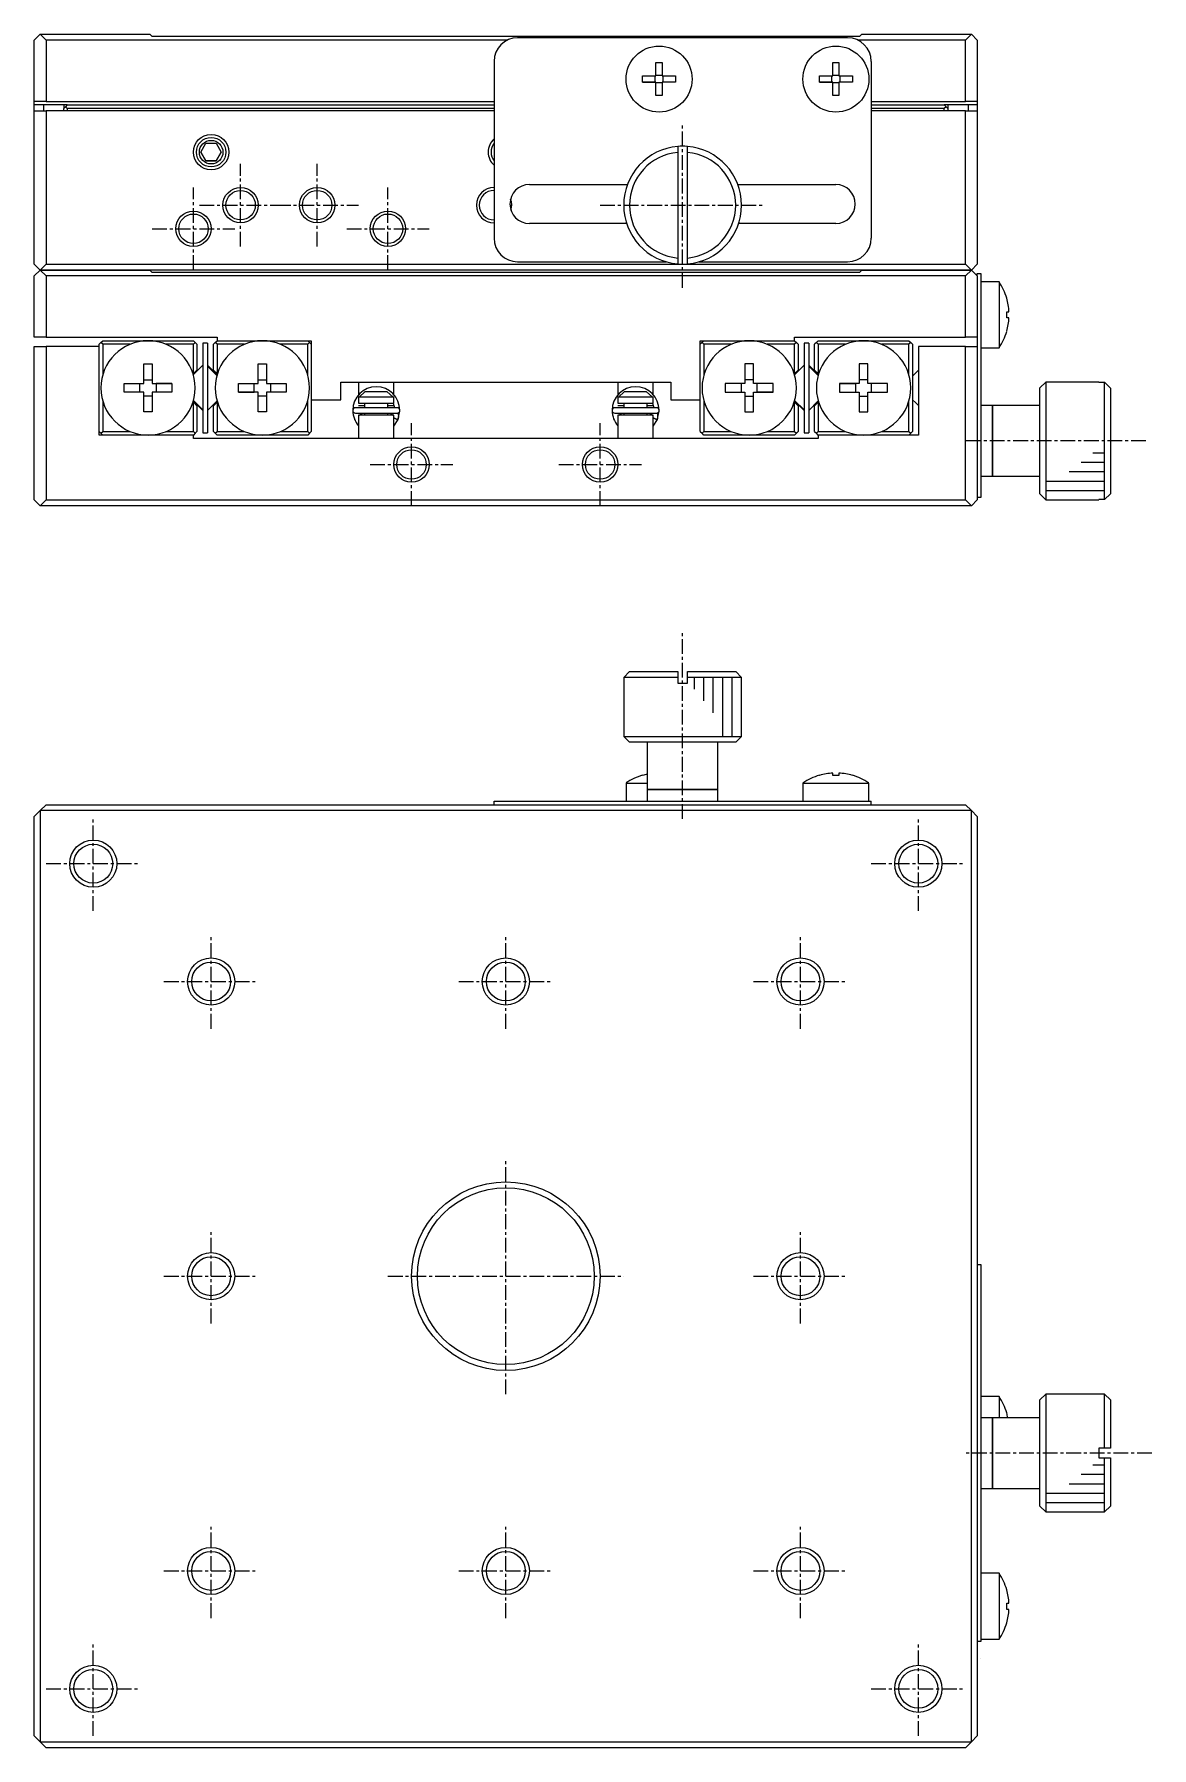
# Model space of a CAD drawing. Extents: x 10 to 337, y 10 to 237.
# Drawn here: x 82.5 to 177.3, y 92.1 to 237.4 of the extents above; entities that cross this region are included whole.
import ezdxf

# ---------------------------------------------------------------- set-up
doc = ezdxf.new("R2010")
doc.units = 0
doc.linetypes.add('CENTER', pattern=[2, 1.25, -0.25, 0.25, -0.25])
doc.layers.get('0').update_dxf_attribs({"linetype": 'CONTINUOUS'})
doc.layers.add('CENTER', color=1, linetype='CENTER')

msp = doc.modelspace()

# ---------------------------------------------------------------- linework, layer by layer
at = {"color": 7, "linetype": 'CONTINUOUS'}
for p, q in [((82.49, 236.95), (82.99, 237.45)), ((82.49, 231.75), (82.49, 236.95)), ((82.99, 237.45), (83.49, 236.95)), ((82.99, 237.45), (92.29, 237.45)), ((83.49, 236.95), (83.49, 231.75)), ((122.61, 236.95), (83.49, 236.95)), ((92.49, 237.25), (92.29, 237.45)), ((152.49, 237.25), (92.49, 237.25)), ((151.49, 237.15), (123.49, 237.15)), ((161.49, 236.95), (152.36, 236.95)), ((152.69, 237.45), (152.49, 237.25)), ((152.69, 237.45), (161.99, 237.45)), ((161.49, 236.95), (161.99, 237.45)), ((161.49, 231.75), (161.49, 236.95)), ((161.99, 237.45), (162.49, 236.95)), ((162.49, 236.95), (162.49, 231.75)), ((121.49, 235.15), (121.49, 220.15)), ((135.23, 235.05), (135.75, 235.05)), ((135.23, 233.91), (135.23, 235.05)), ((135.75, 235.05), (135.75, 233.91)), ((150.23, 235.05), (150.75, 235.05)), ((150.23, 233.91), (150.23, 235.05)), ((150.75, 235.05), (150.75, 233.91)), ((153.49, 235.15), (153.49, 220.15)), ((134.09, 233.39), (134.09, 233.91)), ((134.09, 233.91), (135.23, 233.91)), ((135.23, 233.39), (134.09, 233.39)), ((134.09, 233.39), (135.16, 233.39)), ((135.16, 233.39), (135.16, 233.91)), ((135.23, 233.39), (135.16, 233.39)), ((135.23, 233.98), (135.75, 233.98)), ((135.23, 232.25), (135.23, 233.39)), ((135.75, 233.32), (135.23, 233.32)), ((135.75, 233.91), (136.89, 233.91)), ((135.75, 233.39), (135.75, 232.25)), ((136.89, 233.39), (135.75, 233.39)), ((135.82, 233.39), (135.75, 233.39)), ((135.82, 233.91), (135.82, 233.39)), ((136.89, 233.39), (135.82, 233.39)), ((136.89, 233.91), (136.89, 233.39)), ((149.09, 233.39), (149.09, 233.91)), ((149.09, 233.91), (150.23, 233.91)), ((150.23, 233.39), (149.09, 233.39)), ((149.09, 233.39), (150.16, 233.39)), ((150.16, 233.39), (150.16, 233.91)), ((150.23, 233.39), (150.16, 233.39)), ((150.23, 233.98), (150.75, 233.98)), ((150.23, 232.25), (150.23, 233.39)), ((150.75, 233.32), (150.23, 233.32)), ((150.75, 233.91), (151.89, 233.91)), ((150.75, 233.39), (150.75, 232.25)), ((151.89, 233.39), (150.75, 233.39)), ((150.82, 233.39), (150.75, 233.39)), ((150.82, 233.91), (150.82, 233.39)), ((151.89, 233.39), (150.82, 233.39)), ((151.89, 233.91), (151.89, 233.39)), ((83.49, 231.75), (82.49, 231.75)), ((82.49, 231.45), (82.49, 231.75)), ((83.26, 231.45), (82.49, 231.45)), ((82.49, 230.95), (82.49, 231.45)), ((83.26, 231.45), (83.26, 230.95)), ((84.99, 231.45), (83.26, 231.45)), ((84.99, 231.45), (83.26, 231.45)), ((83.49, 231.75), (121.49, 231.75)), ((84.99, 231.45), (84.99, 231.15)), ((85.29, 231.45), (84.99, 231.45)), ((85.14, 231.3), (84.99, 231.15)), ((84.99, 230.95), (84.99, 231.15)), ((85.29, 231.45), (85.14, 231.3)), ((85.29, 231.15), (85.14, 231.3)), ((85.29, 231.45), (121.49, 231.45)), ((85.29, 231.15), (85.29, 230.95)), ((121.49, 231.15), (85.29, 231.15)), ((135.75, 232.25), (135.23, 232.25)), ((150.75, 232.25), (150.23, 232.25)), ((153.49, 231.75), (161.49, 231.75)), ((153.49, 231.45), (159.69, 231.45)), ((159.69, 231.15), (153.49, 231.15)), ((159.84, 231.3), (159.69, 231.45)), ((159.99, 231.45), (159.69, 231.45)), ((159.84, 231.3), (159.69, 231.15)), ((159.69, 230.95), (159.69, 231.15)), ((159.99, 231.15), (159.84, 231.3)), ((159.99, 231.45), (159.99, 231.15)), ((161.71, 231.45), (159.99, 231.45)), ((161.71, 231.45), (159.99, 231.45)), ((159.99, 231.15), (159.99, 230.95)), ((162.49, 231.75), (161.49, 231.75)), ((161.71, 231.45), (161.71, 230.95)), ((162.49, 231.45), (161.71, 231.45)), ((162.49, 231.75), (162.49, 231.45)), ((162.49, 231.45), (162.49, 230.95)), ((82.49, 217.95), (82.49, 230.95)), ((82.49, 230.95), (83.49, 230.95)), ((83.49, 230.95), (83.49, 217.95)), ((121.49, 230.95), (83.49, 230.95)), ((161.49, 230.95), (153.49, 230.95)), ((161.49, 217.95), (161.49, 230.95)), ((161.49, 230.95), (162.49, 230.95)), ((162.49, 230.95), (162.49, 217.95)), ((96.62, 227.45), (97.05, 228.2)), ((97.05, 226.7), (96.62, 227.45)), ((96.62, 227.45), (97.05, 226.7)), ((97.05, 228.2), (97.92, 228.2)), ((97.92, 228.2), (98.35, 227.45)), ((98.35, 227.45), (97.92, 226.7)), ((97.92, 226.7), (98.35, 227.45)), ((137.09, 227.93), (137.09, 227.43)), ((137.09, 227.43), (137.09, 218.47)), ((137.89, 227.43), (137.89, 227.93)), ((137.89, 218.47), (137.89, 227.43)), ((97.92, 226.7), (97.05, 226.7)), ((97.05, 226.7), (97.92, 226.7)), ((124.49, 224.7), (132.8, 224.7)), ((142.17, 224.7), (150.49, 224.7)), ((132.73, 221.4), (124.49, 221.4)), ((150.49, 221.4), (142.24, 221.4)), ((123.49, 218.15), (136.09, 218.15)), ((137.09, 218.47), (137.09, 217.97)), ((137.89, 217.97), (137.89, 218.47)), ((138.89, 218.15), (151.49, 218.15)), ((82.49, 217.95), (82.99, 217.45)), ((82.49, 216.95), (82.99, 217.45)), ((82.49, 211.75), (82.49, 216.95)), ((82.99, 217.45), (83.49, 217.95)), ((82.99, 217.45), (83.49, 216.95)), ((82.99, 217.45), (92.29, 217.45)), ((92.29, 217.45), (82.99, 217.45)), ((83.49, 217.95), (137.49, 217.95)), ((83.49, 216.95), (83.49, 211.75)), ((161.49, 216.95), (83.49, 216.95)), ((92.49, 217.25), (92.29, 217.45)), ((152.69, 217.45), (92.29, 217.45)), ((152.49, 217.25), (92.49, 217.25)), ((137.49, 217.95), (161.49, 217.95)), ((152.69, 217.45), (152.49, 217.25)), ((152.69, 217.45), (161.99, 217.45)), ((161.99, 217.45), (152.69, 217.45)), ((161.49, 217.95), (161.99, 217.45)), ((161.49, 216.95), (161.99, 217.45)), ((161.49, 211.75), (161.49, 216.95)), ((161.99, 217.45), (162.49, 217.95)), ((161.99, 217.45), (162.49, 216.95)), ((162.49, 216.95), (162.49, 217.15)), ((162.49, 217.15), (162.79, 217.15)), ((162.49, 216.95), (162.49, 211.75)), ((162.79, 217.15), (162.79, 215.15)), ((164.33, 216.45), (162.79, 216.45)), ((162.79, 215.15), (162.79, 214.9)), ((164.33, 216.45), (164.33, 210.85)), ((162.79, 214.9), (162.79, 212.4)), ((164.98, 215.05), (164.99, 215.05)), ((164.98, 213.39), (164.98, 213.91)), ((164.98, 213.91), (165.17, 213.91)), ((162.79, 212.4), (162.79, 200.15)), ((165.17, 213.39), (164.98, 213.39)), ((164.99, 212.25), (164.98, 212.25)), ((83.49, 211.75), (82.49, 211.75)), ((82.49, 197.95), (82.49, 210.95)), ((82.49, 210.95), (83.49, 210.95)), ((83.49, 211.75), (97.99, 211.75)), ((87.99, 210.95), (83.49, 210.95)), ((83.49, 210.95), (83.49, 197.95)), ((88.14, 211.3), (87.99, 211.15)), ((87.99, 210.95), (87.99, 211.15)), ((87.99, 203.45), (87.99, 210.95)), ((88.14, 211.3), (88.29, 211.45)), ((88.29, 211.15), (88.14, 211.3)), ((88.29, 211.45), (92.14, 211.45)), ((88.29, 211.15), (88.29, 208.53)), ((90.62, 211.15), (88.29, 211.15)), ((92.14, 211.45), (95.99, 211.45)), ((95.99, 211.15), (93.66, 211.15)), ((95.99, 211.45), (96.14, 211.3)), ((96.14, 211.3), (95.99, 211.15)), ((95.99, 208.66), (95.99, 211.15)), ((96.29, 211.15), (96.14, 211.3)), ((96.29, 211.15), (96.29, 208.96)), ((97.19, 211.25), (96.79, 211.25)), ((96.79, 211.25), (96.79, 203.65)), ((97.19, 211.25), (97.19, 203.65)), ((97.84, 211.3), (97.69, 211.15)), ((97.69, 208.96), (97.69, 211.15)), ((97.84, 211.3), (97.99, 211.45)), ((97.99, 211.15), (97.84, 211.3)), ((97.99, 211.75), (97.99, 211.45)), ((97.99, 211.45), (105.99, 211.45)), ((97.99, 211.15), (97.99, 208.66)), ((100.32, 211.15), (97.99, 211.15)), ((105.69, 211.15), (103.36, 211.15)), ((105.69, 211.45), (105.84, 211.3)), ((105.84, 211.3), (105.69, 211.15)), ((105.69, 208.53), (105.69, 211.15)), ((105.99, 211.15), (105.84, 211.3)), ((105.99, 211.45), (105.99, 206.45)), ((138.99, 211.45), (146.99, 211.45)), ((138.99, 206.45), (138.99, 211.45)), ((139.14, 211.3), (138.99, 211.15)), ((139.14, 211.3), (139.29, 211.45)), ((139.29, 211.15), (139.14, 211.3)), ((141.62, 211.15), (139.29, 211.15)), ((139.29, 211.15), (139.29, 208.53)), ((146.99, 211.15), (144.66, 211.15)), ((146.99, 211.45), (146.99, 211.75)), ((146.99, 211.75), (161.49, 211.75)), ((146.99, 211.45), (147.14, 211.3)), ((147.14, 211.3), (146.99, 211.15)), ((146.99, 208.66), (146.99, 211.15)), ((147.29, 211.15), (147.14, 211.3)), ((147.29, 211.15), (147.29, 208.96)), ((147.79, 211.25), (147.79, 203.65)), ((148.19, 211.25), (147.79, 211.25)), ((148.19, 211.25), (148.19, 203.65)), ((148.84, 211.3), (148.69, 211.15)), ((148.69, 208.96), (148.69, 211.15)), ((148.84, 211.3), (148.99, 211.45)), ((148.99, 211.15), (148.84, 211.3)), ((148.99, 211.45), (152.84, 211.45)), ((148.99, 211.15), (148.99, 208.66)), ((151.32, 211.15), (148.99, 211.15)), ((152.84, 211.45), (156.69, 211.45)), ((156.69, 211.15), (154.36, 211.15)), ((156.69, 211.45), (156.84, 211.3)), ((156.84, 211.3), (156.69, 211.15)), ((156.69, 208.53), (156.69, 211.15)), ((156.99, 211.15), (156.84, 211.3)), ((156.99, 211.15), (156.99, 203.75)), ((157.49, 210.95), (157.49, 203.45)), ((161.49, 210.95), (157.49, 210.95)), ((162.49, 211.75), (161.49, 211.75)), ((161.49, 197.95), (161.49, 210.95)), ((161.49, 210.95), (162.49, 210.95)), ((162.49, 211.75), (162.49, 210.95)), ((162.49, 210.95), (162.49, 197.95)), ((162.79, 210.85), (164.33, 210.85)), ((91.78, 209.49), (92.5, 209.49)), ((91.78, 207.81), (91.78, 209.49)), ((92.5, 209.49), (92.5, 207.81)), ((96.79, 209.37), (95.98, 208.56)), ((97.99, 208.56), (97.19, 209.37)), ((101.48, 209.49), (102.2, 209.49)), ((101.48, 207.81), (101.48, 209.49)), ((102.2, 209.49), (102.2, 207.81)), ((143.5, 209.49), (142.78, 209.49)), ((142.78, 209.49), (142.78, 207.81)), ((143.5, 207.81), (143.5, 209.49)), ((147.79, 209.37), (146.98, 208.56)), ((148.99, 208.56), (148.19, 209.37)), ((153.2, 209.49), (152.48, 209.49)), ((152.48, 209.49), (152.48, 207.81)), ((153.2, 207.81), (153.2, 209.49)), ((91.78, 208.14), (92.5, 208.14)), ((95.96, 208.63), (95.99, 208.66)), ((95.99, 208.66), (96.29, 208.96)), ((97.19, 209.3), (97.98, 208.51)), ((97.69, 208.96), (97.99, 208.66)), ((97.99, 208.66), (98.01, 208.63)), ((101.48, 208.14), (102.2, 208.14)), ((108.49, 207.95), (110.41, 207.95)), ((108.49, 206.45), (108.49, 207.95)), ((109.99, 207.95), (109.99, 206.84)), ((110.41, 207.95), (112.56, 207.95)), ((112.56, 207.95), (132.41, 207.95)), ((112.99, 206.88), (112.99, 207.95)), ((131.99, 207.95), (131.99, 206.84)), ((132.41, 207.95), (134.56, 207.95)), ((134.56, 207.95), (136.49, 207.95)), ((134.99, 206.88), (134.99, 207.95)), ((136.49, 207.95), (136.49, 206.45)), ((143.5, 208.14), (142.78, 208.14)), ((146.96, 208.63), (146.99, 208.66)), ((146.99, 208.66), (147.29, 208.96)), ((148.19, 209.3), (148.98, 208.51)), ((148.69, 208.96), (148.99, 208.66)), ((148.99, 208.66), (149.01, 208.63)), ((153.2, 208.14), (152.48, 208.14)), ((157.24, 208.7), (156.99, 208.45)), ((157.49, 208.95), (157.24, 208.7)), ((168.29, 207.95), (167.79, 207.45)), ((168.29, 207.95), (168.29, 197.95)), ((172.79, 207.95), (168.29, 207.95)), ((172.79, 207.95), (172.79, 207.93)), ((172.79, 207.93), (173.29, 207.93)), ((173.29, 197.97), (173.29, 207.93)), ((173.29, 207.93), (173.79, 207.43)), ((90.1, 207.09), (90.1, 207.81)), ((90.1, 207.81), (91.78, 207.81)), ((90.1, 207.81), (91.45, 207.81)), ((91.78, 207.09), (90.1, 207.09)), ((91.45, 207.81), (91.78, 207.81)), ((91.45, 207.09), (91.45, 207.81)), ((91.78, 205.41), (91.78, 207.09)), ((92.5, 206.76), (91.78, 206.76)), ((92.5, 207.81), (94.17, 207.81)), ((92.5, 207.81), (92.82, 207.81)), ((92.5, 207.09), (92.5, 205.41)), ((94.17, 207.09), (92.5, 207.09)), ((94.17, 207.81), (92.82, 207.81)), ((92.82, 207.81), (92.82, 207.09)), ((94.17, 207.81), (94.17, 207.09)), ((99.8, 207.81), (101.48, 207.81)), ((99.8, 207.09), (99.8, 207.81)), ((101.48, 207.09), (99.8, 207.09)), ((99.8, 207.09), (101.15, 207.09)), ((101.15, 207.09), (101.15, 207.81)), ((101.48, 207.09), (101.15, 207.09)), ((101.48, 205.41), (101.48, 207.09)), ((102.2, 206.76), (101.48, 206.76)), ((102.2, 207.81), (103.87, 207.81)), ((102.2, 207.09), (102.2, 205.41)), ((103.87, 207.09), (102.2, 207.09)), ((102.52, 207.09), (102.2, 207.09)), ((102.52, 207.81), (102.52, 207.09)), ((103.87, 207.09), (102.52, 207.09)), ((103.87, 207.81), (103.87, 207.09)), ((105.99, 206.45), (105.99, 203.75)), ((105.99, 206.45), (108.49, 206.45)), ((110.04, 206.65), (109.99, 206.65)), ((109.99, 206.65), (109.99, 206.15)), ((110.04, 206.65), (110.57, 207.15)), ((112.93, 206.65), (110.04, 206.65)), ((110.57, 207.15), (112.4, 207.15)), ((112.4, 207.15), (112.93, 206.65)), ((112.99, 206.65), (112.93, 206.65)), ((112.99, 206.15), (112.99, 206.65)), ((132.04, 206.65), (131.99, 206.65)), ((131.99, 206.65), (131.99, 206.15)), ((132.04, 206.65), (132.57, 207.15)), ((134.93, 206.65), (132.04, 206.65)), ((132.57, 207.15), (134.4, 207.15)), ((134.4, 207.15), (134.93, 206.65)), ((134.99, 206.65), (134.93, 206.65)), ((134.99, 206.15), (134.99, 206.65)), ((136.49, 206.45), (138.99, 206.45)), ((138.99, 203.75), (138.99, 206.45)), ((142.78, 207.81), (141.1, 207.81)), ((141.1, 207.81), (141.1, 207.09)), ((141.1, 207.09), (142.78, 207.09)), ((141.1, 207.09), (142.45, 207.09)), ((142.45, 207.81), (142.45, 207.09)), ((142.45, 207.09), (142.78, 207.09)), ((142.78, 207.09), (142.78, 205.41)), ((142.78, 206.76), (143.5, 206.76)), ((145.17, 207.81), (143.5, 207.81)), ((143.5, 205.41), (143.5, 207.09)), ((143.5, 207.09), (145.17, 207.09)), ((143.5, 207.09), (143.82, 207.09)), ((143.82, 207.09), (143.82, 207.81)), ((145.17, 207.09), (143.82, 207.09)), ((145.17, 207.09), (145.17, 207.81)), ((152.48, 207.81), (150.8, 207.81)), ((150.8, 207.81), (150.8, 207.09)), ((150.8, 207.81), (152.15, 207.81)), ((150.8, 207.09), (152.48, 207.09)), ((152.48, 207.81), (152.15, 207.81)), ((152.15, 207.81), (152.15, 207.09)), ((152.48, 207.09), (152.48, 205.41)), ((152.48, 206.76), (153.2, 206.76)), ((154.87, 207.81), (153.2, 207.81)), ((153.52, 207.81), (153.2, 207.81)), ((153.2, 205.41), (153.2, 207.09)), ((153.2, 207.09), (154.87, 207.09)), ((154.87, 207.81), (153.52, 207.81)), ((153.52, 207.09), (153.52, 207.81)), ((154.87, 207.09), (154.87, 207.81)), ((156.99, 206.45), (157.24, 206.2)), ((167.79, 198.45), (167.79, 207.45)), ((173.79, 207.43), (173.79, 198.47)), ((88.29, 206.36), (88.29, 203.75)), ((92.5, 205.41), (91.78, 205.41)), ((95.99, 206.24), (95.96, 206.27)), ((95.98, 206.34), (96.79, 205.53)), ((96.79, 205.6), (95.99, 206.39)), ((96.29, 205.94), (95.99, 206.24)), ((95.99, 203.75), (95.99, 206.24)), ((96.29, 205.94), (96.29, 203.75)), ((97.19, 205.53), (97.99, 206.34)), ((97.99, 206.24), (97.69, 205.94)), ((97.69, 203.75), (97.69, 205.94)), ((98.01, 206.27), (97.99, 206.24)), ((97.99, 206.24), (97.99, 203.75)), ((102.2, 205.41), (101.48, 205.41)), ((105.69, 203.75), (105.69, 206.36)), ((113.28, 205.76), (109.73, 205.76)), ((109.73, 205.31), (113.28, 205.31)), ((109.99, 206.15), (112.99, 206.15)), ((109.99, 205.95), (110.49, 205.95)), ((112.99, 205.15), (109.99, 205.15)), ((109.99, 205.15), (109.99, 203.15)), ((110.08, 205.15), (110.33, 205.31)), ((110.49, 206.15), (110.49, 205.76)), ((110.49, 205.95), (110.49, 205.76)), ((110.49, 205.31), (110.49, 205.15)), ((110.49, 205.31), (110.49, 205.15)), ((112.49, 205.76), (112.49, 206.15)), ((112.49, 205.95), (112.99, 205.95)), ((112.49, 205.76), (112.49, 205.95)), ((112.49, 205.15), (112.49, 205.31)), ((112.49, 205.15), (112.49, 205.31)), ((112.68, 205.31), (112.93, 205.15)), ((112.93, 206.15), (113.04, 205.76)), ((112.99, 205.95), (112.99, 205.99)), ((112.99, 203.15), (112.99, 205.15)), ((113.35, 205.32), (113.34, 205.32)), ((113.36, 205.29), (113.35, 205.32)), ((113.37, 205.25), (113.36, 205.29)), ((113.37, 204.83), (113.5, 205.51)), ((113.38, 205.22), (113.37, 205.25)), ((113.39, 205.18), (113.38, 205.22)), ((113.39, 205.15), (113.39, 205.18)), ((113.4, 205.11), (113.39, 205.15)), ((113.39, 204.93), (113.4, 204.97)), ((113.4, 205.08), (113.4, 205.11)), ((113.4, 205.04), (113.4, 205.08)), ((113.4, 205), (113.4, 205.04)), ((113.4, 204.97), (113.4, 205)), ((135.28, 205.76), (131.73, 205.76)), ((131.73, 205.31), (135.28, 205.31)), ((131.99, 206.15), (134.99, 206.15)), ((131.99, 205.95), (132.49, 205.95)), ((134.99, 205.15), (131.99, 205.15)), ((131.99, 205.15), (131.99, 203.15)), ((132.08, 205.15), (132.33, 205.31)), ((132.49, 206.15), (132.49, 205.76)), ((132.49, 205.95), (132.49, 205.76)), ((132.49, 205.31), (132.49, 205.15)), ((132.49, 205.31), (132.49, 205.15)), ((134.49, 205.76), (134.49, 206.15)), ((134.49, 205.95), (134.99, 205.95)), ((134.49, 205.76), (134.49, 205.95)), ((134.49, 205.15), (134.49, 205.31)), ((134.49, 205.15), (134.49, 205.31)), ((134.68, 205.31), (134.93, 205.15)), ((134.93, 206.15), (135.04, 205.76)), ((134.99, 205.95), (134.99, 205.99)), ((134.99, 203.15), (134.99, 205.15)), ((135.35, 205.32), (135.34, 205.32)), ((135.36, 205.29), (135.35, 205.32)), ((135.37, 205.25), (135.36, 205.29)), ((135.37, 204.83), (135.5, 205.51)), ((135.38, 205.22), (135.37, 205.25)), ((135.39, 205.18), (135.38, 205.22)), ((135.39, 205.15), (135.39, 205.18)), ((135.4, 205.11), (135.39, 205.15)), ((135.39, 204.93), (135.4, 204.97)), ((135.4, 205.08), (135.4, 205.11)), ((135.4, 205.04), (135.4, 205.08)), ((135.4, 205), (135.4, 205.04)), ((135.4, 204.97), (135.4, 205)), ((139.29, 206.36), (139.29, 203.75)), ((142.78, 205.41), (143.5, 205.41)), ((146.99, 206.24), (146.96, 206.27)), ((146.98, 206.34), (147.79, 205.53)), ((147.79, 205.6), (146.99, 206.39)), ((146.99, 203.75), (146.99, 206.24)), ((147.29, 205.94), (146.99, 206.24)), ((147.29, 205.94), (147.29, 203.75)), ((148.19, 205.53), (148.99, 206.34)), ((148.99, 206.24), (148.69, 205.94)), ((148.69, 203.75), (148.69, 205.94)), ((149.01, 206.27), (148.99, 206.24)), ((148.99, 206.24), (148.99, 203.75)), ((152.48, 205.41), (153.2, 205.41)), ((156.69, 203.75), (156.69, 206.36)), ((157.24, 206.2), (157.49, 205.95)), ((163.79, 205.95), (162.79, 205.95)), ((163.79, 205.95), (163.79, 199.95)), ((163.79, 199.95), (163.79, 205.95)), ((167.79, 205.95), (163.79, 205.95)), ((87.99, 203.75), (88.14, 203.6)), ((88.14, 203.6), (88.29, 203.75)), ((88.29, 203.45), (88.14, 203.6)), ((88.29, 203.75), (90.62, 203.75)), ((93.66, 203.75), (95.99, 203.75)), ((95.99, 203.75), (96.14, 203.6)), ((96.14, 203.6), (95.99, 203.45)), ((96.14, 203.6), (96.29, 203.75)), ((96.79, 203.65), (97.19, 203.65)), ((97.69, 203.75), (97.84, 203.6)), ((97.84, 203.6), (97.99, 203.75)), ((97.99, 203.45), (97.84, 203.6)), ((97.99, 203.75), (100.32, 203.75)), ((103.36, 203.75), (105.69, 203.75)), ((105.69, 203.75), (105.84, 203.6)), ((105.84, 203.6), (105.69, 203.45)), ((105.84, 203.6), (105.99, 203.75)), ((109.64, 204.82), (109.64, 204.81)), ((109.64, 204.81), (109.64, 204.81)), ((109.64, 204.81), (109.64, 204.81)), ((109.64, 204.81), (109.64, 204.81)), ((109.64, 204.81), (109.64, 204.81)), ((109.64, 204.81), (109.64, 204.81)), ((109.64, 204.81), (109.64, 204.81)), ((109.64, 204.81), (109.64, 204.8)), ((109.64, 204.8), (109.64, 204.8)), ((109.64, 204.8), (109.64, 204.8)), ((109.64, 204.8), (109.64, 204.8)), ((109.64, 204.8), (109.65, 204.8)), ((109.65, 204.8), (109.65, 204.8)), ((109.65, 204.8), (109.66, 204.76)), ((109.66, 204.76), (109.66, 204.76)), ((109.66, 204.76), (109.66, 204.76)), ((109.66, 204.76), (109.66, 204.76)), ((109.66, 204.76), (109.67, 204.73)), ((113, 204.89), (112.99, 204.9)), ((113.34, 204.75), (112.99, 204.89)), ((112.99, 204.2), (113.35, 204.76)), ((113.01, 204.88), (113, 204.89)), ((113.03, 204.88), (113.01, 204.88)), ((113.04, 204.87), (113.03, 204.88)), ((113.06, 204.86), (113.04, 204.87)), ((113.07, 204.85), (113.06, 204.86)), ((113.09, 204.85), (113.07, 204.85)), ((113.11, 204.84), (113.09, 204.85)), ((113.13, 204.83), (113.11, 204.84)), ((113.14, 204.82), (113.13, 204.83)), ((113.16, 204.82), (113.14, 204.82)), ((113.18, 204.81), (113.16, 204.82)), ((113.2, 204.8), (113.18, 204.81)), ((113.21, 204.8), (113.2, 204.8)), ((113.23, 204.79), (113.21, 204.8)), ((113.25, 204.78), (113.23, 204.79)), ((113.26, 204.78), (113.25, 204.78)), ((113.27, 204.77), (113.26, 204.78)), ((113.29, 204.77), (113.27, 204.77)), ((113.3, 204.77), (113.29, 204.77)), ((113.31, 204.76), (113.3, 204.77)), ((113.32, 204.76), (113.31, 204.76)), ((113.33, 204.76), (113.32, 204.76)), ((113.33, 204.72), (113.37, 204.83)), ((113.34, 204.76), (113.33, 204.76)), ((113.33, 204.76), (113.33, 204.76)), ((113.34, 204.76), (113.34, 204.75)), ((113.35, 204.76), (113.34, 204.76)), ((113.34, 204.76), (113.34, 204.76)), ((113.35, 204.76), (113.36, 204.79)), ((113.35, 204.76), (113.35, 204.76)), ((113.36, 204.79), (113.37, 204.83)), ((113.37, 204.83), (113.38, 204.86)), ((113.38, 204.86), (113.39, 204.9)), ((113.39, 204.9), (113.39, 204.93)), ((131.64, 204.82), (131.64, 204.81)), ((131.64, 204.81), (131.64, 204.81)), ((131.64, 204.81), (131.64, 204.81)), ((131.64, 204.81), (131.64, 204.81)), ((131.64, 204.81), (131.64, 204.81)), ((131.64, 204.81), (131.64, 204.81)), ((131.64, 204.81), (131.64, 204.81)), ((131.64, 204.81), (131.64, 204.8)), ((131.64, 204.8), (131.64, 204.8)), ((131.64, 204.8), (131.64, 204.8)), ((131.64, 204.8), (131.64, 204.8)), ((131.64, 204.8), (131.65, 204.8)), ((131.65, 204.8), (131.65, 204.8)), ((131.65, 204.8), (131.66, 204.76)), ((131.66, 204.76), (131.66, 204.76)), ((131.66, 204.76), (131.66, 204.76)), ((131.66, 204.76), (131.66, 204.76)), ((131.66, 204.76), (131.67, 204.73)), ((135, 204.89), (134.99, 204.9)), ((135.33, 204.75), (134.99, 204.89)), ((134.99, 204.2), (135.35, 204.76)), ((135.01, 204.88), (135, 204.89)), ((135.03, 204.88), (135.01, 204.88)), ((135.04, 204.87), (135.03, 204.88)), ((135.06, 204.86), (135.04, 204.87)), ((135.07, 204.85), (135.06, 204.86)), ((135.09, 204.85), (135.07, 204.85)), ((135.11, 204.84), (135.09, 204.85)), ((135.13, 204.83), (135.11, 204.84)), ((135.14, 204.82), (135.13, 204.83)), ((135.16, 204.82), (135.14, 204.82)), ((135.18, 204.81), (135.16, 204.82)), ((135.2, 204.8), (135.18, 204.81)), ((135.21, 204.8), (135.2, 204.8)), ((135.23, 204.79), (135.21, 204.8)), ((135.25, 204.78), (135.23, 204.79)), ((135.26, 204.78), (135.25, 204.78)), ((135.27, 204.77), (135.26, 204.78)), ((135.29, 204.77), (135.27, 204.77)), ((135.3, 204.77), (135.29, 204.77)), ((135.31, 204.76), (135.3, 204.77)), ((135.32, 204.76), (135.31, 204.76)), ((135.33, 204.76), (135.32, 204.76)), ((135.33, 204.72), (135.34, 204.76)), ((135.34, 204.76), (135.33, 204.76)), ((135.33, 204.76), (135.33, 204.76)), ((135.34, 204.75), (135.33, 204.75)), ((135.34, 204.76), (135.37, 204.83)), ((135.34, 204.76), (135.34, 204.75)), ((135.35, 204.76), (135.34, 204.76)), ((135.34, 204.76), (135.34, 204.76)), ((135.34, 204.75), (135.34, 204.75)), ((135.35, 204.76), (135.36, 204.79)), ((135.35, 204.76), (135.35, 204.76)), ((135.36, 204.79), (135.37, 204.83)), ((135.37, 204.83), (135.38, 204.86)), ((135.38, 204.86), (135.39, 204.9)), ((135.39, 204.9), (135.39, 204.93)), ((138.99, 203.75), (139.14, 203.6)), ((139.14, 203.6), (139.29, 203.75)), ((139.29, 203.45), (139.14, 203.6)), ((139.29, 203.75), (141.62, 203.75)), ((144.66, 203.75), (146.99, 203.75)), ((146.99, 203.75), (147.14, 203.6)), ((147.14, 203.6), (146.99, 203.45)), ((147.14, 203.6), (147.29, 203.75)), ((147.79, 203.65), (148.19, 203.65)), ((148.69, 203.75), (148.84, 203.6)), ((148.84, 203.6), (148.99, 203.75)), ((148.99, 203.45), (148.84, 203.6)), ((148.99, 203.75), (151.32, 203.75)), ((154.36, 203.75), (156.69, 203.75)), ((156.69, 203.75), (156.84, 203.6)), ((156.84, 203.6), (156.69, 203.45)), ((156.84, 203.6), (156.99, 203.75)), ((95.99, 203.45), (87.99, 203.45)), ((95.99, 203.15), (95.99, 203.45)), ((148.99, 203.15), (95.99, 203.15)), ((101.84, 203.45), (97.99, 203.45)), ((105.69, 203.45), (101.84, 203.45)), ((143.14, 203.45), (139.29, 203.45)), ((146.99, 203.45), (143.14, 203.45)), ((148.99, 203.45), (148.99, 203.15)), ((157.49, 203.45), (148.99, 203.45)), ((162.79, 200.15), (162.79, 198.15)), ((162.79, 199.95), (163.79, 199.95)), ((163.79, 199.95), (167.79, 199.95)), ((82.49, 197.95), (82.99, 197.45)), ((82.99, 197.45), (83.49, 197.95)), ((83.49, 197.95), (161.49, 197.95)), ((161.49, 197.95), (161.99, 197.45)), ((161.99, 197.45), (162.49, 197.95)), ((162.79, 198.15), (162.49, 198.15)), ((167.79, 198.45), (168.29, 197.95)), ((168.29, 197.95), (172.79, 197.95)), ((173.29, 197.97), (172.79, 197.97)), ((172.79, 197.97), (172.79, 197.95)), ((173.79, 198.47), (173.29, 197.97)), ((161.99, 197.45), (82.99, 197.45)), ((132.99, 183.39), (132.49, 182.89)), ((132.99, 183.39), (137.09, 183.39)), ((137.09, 183.39), (137.09, 182.89)), ((137.89, 183.39), (141.99, 183.39)), ((137.89, 182.89), (137.89, 183.39)), ((142.49, 182.89), (141.99, 183.39)), ((137.09, 182.89), (132.49, 182.89)), ((132.49, 182.89), (132.49, 177.89)), ((137.09, 182.89), (137.09, 182.39)), ((137.09, 182.39), (137.89, 182.39)), ((142.49, 182.89), (137.89, 182.89)), ((137.89, 182.39), (137.89, 182.89)), ((142.49, 177.89), (142.49, 182.89)), ((132.49, 177.89), (142.49, 177.89)), ((132.49, 177.89), (132.99, 177.39)), ((141.99, 177.39), (132.99, 177.39)), ((134.49, 177.39), (134.49, 173.39)), ((140.49, 173.39), (140.49, 177.39)), ((141.99, 177.39), (142.49, 177.89)), ((134.09, 174.58), (134.08, 174.59)), ((134.09, 174.58), (134.08, 174.59)), ((149.09, 174.58), (149.08, 174.59)), ((149.09, 174.58), (149.08, 174.59)), ((150.23, 174.58), (150.23, 174.78)), ((150.75, 174.58), (150.23, 174.58)), ((150.75, 174.78), (150.75, 174.58)), ((151.89, 174.59), (151.89, 174.58)), ((151.89, 174.59), (151.89, 174.58)), ((132.69, 173.93), (134.49, 173.93)), ((132.69, 173.93), (132.69, 172.39)), ((134.49, 173.39), (137.49, 173.39)), ((137.49, 173.39), (134.49, 173.39)), ((134.49, 173.39), (134.49, 172.39)), ((137.49, 173.39), (140.49, 173.39)), ((140.49, 173.39), (137.49, 173.39)), ((140.49, 172.39), (140.49, 173.39)), ((147.69, 173.93), (153.29, 173.93)), ((147.69, 173.93), (147.69, 172.39)), ((153.29, 172.39), (153.29, 173.93)), ((82.49, 171.09), (82.99, 171.59)), ((82.99, 171.59), (83.49, 172.09)), ((161.99, 171.59), (82.99, 171.59)), ((82.99, 171.59), (82.99, 92.59)), ((83.49, 172.09), (161.49, 172.09)), ((121.49, 172.09), (121.49, 172.39)), ((121.49, 172.39), (123.49, 172.39)), ((123.49, 172.39), (134.24, 172.39)), ((134.24, 172.39), (136.74, 172.39)), ((136.74, 172.39), (141.22, 172.39)), ((140.49, 172.39), (153.49, 172.39)), ((153.49, 172.09), (153.49, 172.39)), ((161.49, 172.09), (161.99, 171.59)), ((161.99, 92.59), (161.99, 171.59)), ((161.99, 171.59), (162.49, 171.09)), ((82.49, 93.09), (82.49, 171.09)), ((162.49, 171.09), (162.49, 93.09)), ((162.49, 133.09), (162.79, 133.09)), ((162.79, 133.09), (162.79, 131.09)), ((162.79, 131.09), (162.79, 120.34)), ((164.33, 121.89), (162.79, 121.89)), ((164.33, 121.89), (164.33, 120.09)), ((168.29, 122.09), (167.79, 121.59)), ((167.79, 112.59), (167.79, 121.59)), ((168.29, 122.09), (168.29, 112.09)), ((173.29, 122.09), (168.29, 122.09)), ((173.29, 117.49), (173.29, 122.09)), ((173.79, 121.59), (173.29, 122.09)), ((173.79, 121.59), (173.79, 117.49)), ((162.79, 120.34), (162.79, 105.34)), ((163.79, 120.09), (162.79, 120.09)), ((163.79, 120.09), (163.79, 117.09)), ((163.79, 117.09), (163.79, 120.09)), ((167.79, 120.09), (163.79, 120.09)), ((164.98, 120.49), (164.99, 120.49)), ((164.98, 120.49), (164.99, 120.49)), ((163.79, 117.09), (163.79, 114.09)), ((163.79, 114.09), (163.79, 117.09)), ((173.29, 117.49), (172.79, 117.49)), ((172.79, 117.49), (172.79, 116.69)), ((172.79, 116.69), (173.29, 116.69)), ((173.79, 117.49), (173.29, 117.49)), ((173.29, 112.09), (173.29, 116.69)), ((173.29, 116.69), (173.79, 116.69)), ((173.79, 116.69), (173.79, 112.59)), ((162.79, 114.09), (163.79, 114.09)), ((163.79, 114.09), (167.79, 114.09)), ((167.79, 112.59), (168.29, 112.09)), ((168.29, 112.09), (173.29, 112.09)), ((173.29, 112.09), (173.79, 112.59)), ((164.33, 106.89), (162.79, 106.89)), ((164.33, 106.89), (164.33, 101.29)), ((162.79, 105.34), (162.79, 103.09)), ((164.98, 105.49), (164.99, 105.49)), ((164.98, 105.49), (164.99, 105.49)), ((164.98, 104.35), (165.17, 104.35)), ((164.98, 103.83), (164.98, 104.35)), ((165.17, 103.83), (164.98, 103.83)), ((162.79, 103.09), (162.79, 101.09)), ((164.99, 102.69), (164.98, 102.69)), ((164.99, 102.69), (164.98, 102.69)), ((162.79, 101.09), (162.49, 101.09)), ((162.79, 101.29), (164.33, 101.29)), ((162.75, 99.7), (162.76, 99.7)), ((82.99, 92.59), (82.49, 93.09)), ((162.49, 93.09), (161.99, 92.59)), ((83.49, 92.09), (82.99, 92.59)), ((82.99, 92.59), (161.99, 92.59)), ((161.49, 92.09), (83.49, 92.09)), ((161.99, 92.59), (161.49, 92.09))]:
    msp.add_line(p, q, dxfattribs=at)
at = {"color": 3, "linetype": 'CONTINUOUS'}
for p, q in [((171.29, 201.15), (173.29, 201.15)), ((172.29, 201.95), (173.29, 201.95)), ((168.29, 199.55), (173.29, 199.55)), ((170.29, 200.35), (173.29, 200.35)), ((168.29, 198.75), (173.29, 198.75)), ((138.49, 181.89), (138.49, 182.89)), ((139.29, 180.89), (139.29, 182.89)), ((140.09, 179.89), (140.09, 182.89)), ((140.89, 177.89), (140.89, 182.89)), ((141.69, 177.89), (141.69, 182.89)), ((171.29, 115.29), (173.29, 115.29)), ((172.29, 116.09), (173.29, 116.09)), ((168.29, 113.69), (173.29, 113.69)), ((170.29, 114.49), (173.29, 114.49)), ((168.29, 112.89), (173.29, 112.89))]:
    msp.add_line(p, q, dxfattribs=at)
at = {"color": 7, "linetype": 'CONTINUOUS'}
for centre, radius in [((135.49, 233.65), 2.8), ((150.49, 233.65), 2.8), ((97.49, 227.45), 1.25), ((97.49, 227.45), 1), ((99.99, 222.95), 1.25), ((106.49, 222.95), 1.25), ((95.99, 220.95), 1.25), ((112.49, 220.95), 1.25), ((114.49, 200.95), 1.25), ((130.49, 200.95), 1.25), ((87.49, 167.09), 1.65), ((157.49, 167.09), 1.65), ((97.49, 157.09), 1.65), ((122.49, 157.09), 1.65), ((147.49, 157.09), 1.65), ((122.49, 132.09), 7.5), ((97.49, 132.09), 1.65), ((147.49, 132.09), 1.65), ((97.49, 107.09), 1.65), ((122.49, 107.09), 1.65), ((147.49, 107.09), 1.65), ((87.49, 97.09), 1.65), ((157.49, 97.09), 1.65)]:
    msp.add_circle(centre, radius, dxfattribs=at)
at = {"color": 3, "linetype": 'CONTINUOUS'}
for centre, radius in [((97.49, 227.45), 1.5), ((99.99, 222.95), 1.5), ((106.49, 222.95), 1.5), ((95.99, 220.95), 1.5), ((112.49, 220.95), 1.5), ((114.49, 200.95), 1.5), ((130.49, 200.95), 1.5), ((87.49, 167.09), 2), ((157.49, 167.09), 2), ((97.49, 157.09), 2), ((122.49, 157.09), 2), ((147.49, 157.09), 2), ((122.49, 132.09), 8), ((97.49, 132.09), 2), ((147.49, 132.09), 2), ((97.49, 107.09), 2), ((122.49, 107.09), 2), ((147.49, 107.09), 2), ((87.49, 97.09), 2), ((157.49, 97.09), 2)]:
    msp.add_circle(centre, radius, dxfattribs=at)
at = {"color": 7, "linetype": 'CONTINUOUS'}
for centre, radius, start, end in [((123.49, 235.15), 2, 90, 180), ((151.49, 235.15), 2, 0, 90), ((122.49, 227.45), 1.25, 143.1301, 180), ((122.49, 227.45), 1.25, 180, 216.8699), ((137.49, 222.95), 5, 94.5886, 265.4114), ((137.49, 222.95), 4.5, 95.0997, 264.9003), ((137.49, 222.95), 5, 85.4114, 94.5886), ((137.49, 222.95), 5, 274.5886, 85.4114), ((137.49, 222.95), 4.5, 275.0997, 84.9003), ((121.49, 222.95), 1.25, 90, 180), ((124.49, 223.05), 1.65, 90, 270), ((150.49, 223.05), 1.65, 270, 90), ((121.49, 222.95), 1.25, 180, 270), ((123.49, 220.15), 2, 180, 270), ((151.49, 220.15), 2, 270, 0), ((137.49, 222.95), 5, 265.4114, 274.5886), ((160.19, 213.65), 5, 16.2858, 34.0558), ((160.19, 213.65), 4.99, 2.9848, 16.2726), ((160.19, 213.65), 5, 325.9442, 343.7142), ((160.19, 213.65), 4.99, 343.7274, 357.0152), ((92.14, 207.45), 4, 90, 270), ((92.14, 207.45), 4, 270, 90), ((101.84, 207.45), 4, 90, 270), ((101.84, 207.45), 4, 270, 90), ((143.14, 207.45), 4, 90, 270), ((143.14, 207.45), 4, 270, 90), ((152.84, 207.45), 4, 90, 270), ((152.84, 207.45), 4, 270, 90), ((111.5, 205.54), 2, 0.6188, 179.3124), ((133.5, 205.54), 2, 0.6188, 179.3124), ((109.73, 205.54), 0.225, 90, 270), ((111.51, 205.54), 2, 180.7748, 220.599), ((113.28, 205.54), 0.225, 270, 90), ((131.73, 205.54), 0.225, 90, 270), ((133.51, 205.54), 2, 180.7748, 220.599), ((135.28, 205.54), 0.225, 270, 90), ((135.49, 169.79), 5, 106.2858, 124.0558), ((135.49, 169.79), 4.99, 101.5528, 106.2726), ((150.49, 169.79), 5, 106.2858, 124.0558), ((150.49, 169.79), 4.99, 92.9848, 106.2726), ((150.49, 169.79), 4.99, 73.7274, 87.0152), ((150.49, 169.79), 5, 55.9442, 73.7142), ((160.19, 119.09), 5, 16.2858, 34.0558), ((160.19, 119.09), 4.99, 11.5528, 16.2726), ((160.19, 104.09), 5, 16.2858, 34.0558), ((160.19, 104.09), 4.99, 2.9848, 16.2726), ((160.19, 104.09), 4.99, 343.7274, 357.0152), ((160.19, 104.09), 5, 325.9442, 343.7142)]:
    msp.add_arc(centre, radius, start, end, dxfattribs=at)
at = {"color": 3, "linetype": 'CONTINUOUS'}
for centre, start, end in [((122.49, 227.45), 131.8103, 228.1897), ((121.49, 222.95), 90, 270), ((121.49, 222.95), 343.366, 20.4523)]:
    msp.add_arc(centre, 1.5, start, end, dxfattribs=at)
at = {"layer": 'CENTER', "color": 1, "linetype": 'CENTER'}
for p, q in [((137.49, 215.95), (137.49, 229.95)), ((99.99, 219.45), (99.99, 226.45)), ((106.49, 219.45), (106.49, 226.45)), ((95.99, 217.45), (95.99, 224.45)), ((112.49, 217.45), (112.49, 224.45)), ((96.49, 222.95), (103.49, 222.95)), ((102.99, 222.95), (109.99, 222.95)), ((130.49, 222.95), (144.49, 222.95)), ((92.49, 220.95), (99.49, 220.95)), ((108.99, 220.95), (115.99, 220.95)), ((114.49, 197.45), (114.49, 204.45)), ((130.49, 197.45), (130.49, 204.45)), ((176.79, 202.95), (161.29, 202.95)), ((110.99, 200.95), (117.99, 200.95)), ((126.99, 200.95), (133.99, 200.95)), ((137.49, 170.89), (137.49, 186.89)), ((87.49, 163.09), (87.49, 171.09)), ((157.49, 163.09), (157.49, 171.09)), ((83.49, 167.09), (91.49, 167.09)), ((153.49, 167.09), (161.49, 167.09)), ((97.49, 153.09), (97.49, 161.09)), ((122.49, 153.09), (122.49, 161.09)), ((147.49, 153.09), (147.49, 161.09)), ((93.49, 157.09), (101.49, 157.09)), ((118.49, 157.09), (126.49, 157.09)), ((143.49, 157.09), (151.49, 157.09)), ((122.49, 122.09), (122.49, 142.09)), ((97.49, 128.09), (97.49, 136.09)), ((147.49, 128.09), (147.49, 136.09)), ((93.49, 132.09), (101.49, 132.09)), ((112.49, 132.09), (132.49, 132.09)), ((143.49, 132.09), (151.49, 132.09)), ((177.29, 117.09), (161.29, 117.09)), ((97.49, 103.09), (97.49, 111.09)), ((122.49, 103.09), (122.49, 111.09)), ((147.49, 103.09), (147.49, 111.09)), ((93.49, 107.09), (101.49, 107.09)), ((118.49, 107.09), (126.49, 107.09)), ((143.49, 107.09), (151.49, 107.09)), ((87.49, 93.09), (87.49, 101.09)), ((157.49, 93.09), (157.49, 101.09)), ((83.49, 97.09), (91.49, 97.09)), ((153.49, 97.09), (161.49, 97.09))]:
    msp.add_line(p, q, dxfattribs=at)

doc.saveas('drawing.dxf')
